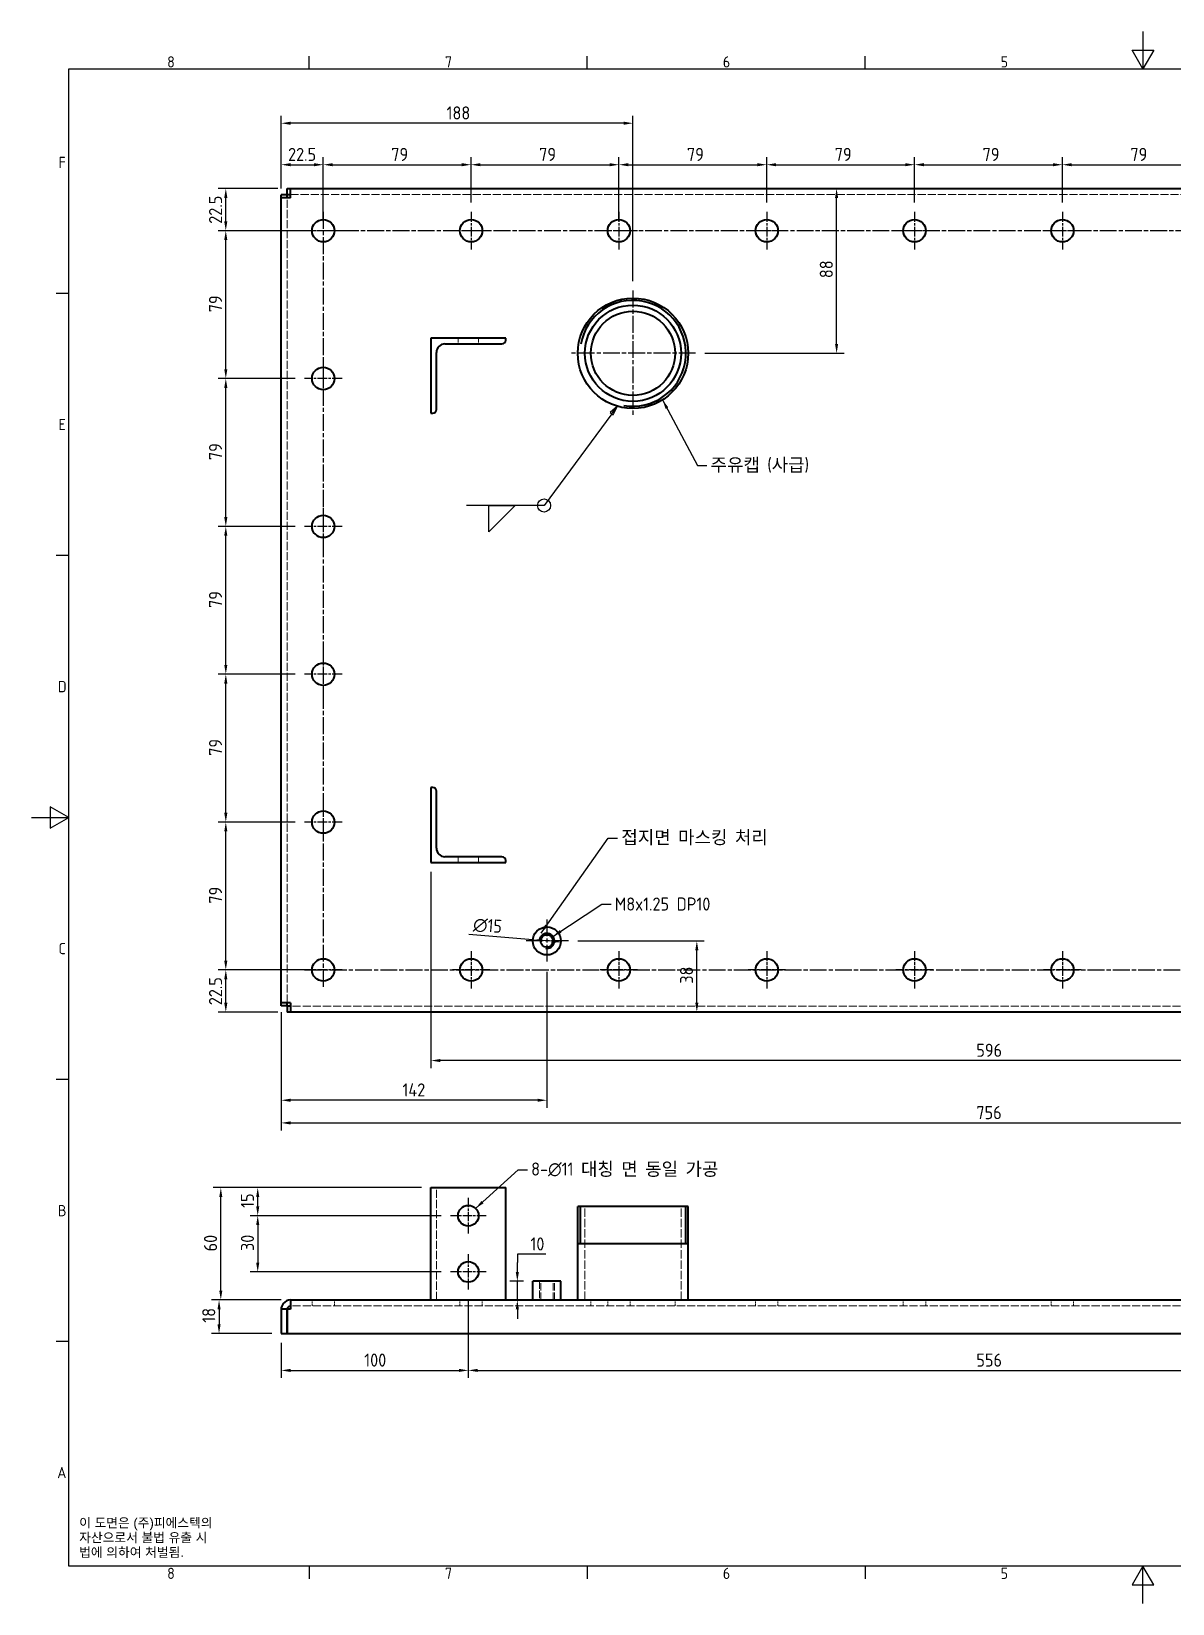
# Model space of a CAD drawing. Header units: millimetres. Extents: x 0 to 1188, y 0 to 840.
# Drawn here: x 0 to 610, y 0 to 840 of the extents above; entities that cross this region are included whole.
import ezdxf

# ---------------------------------------------------------------- set-up
doc = ezdxf.new("R2010")
doc.units = ezdxf.units.MM
doc.header["$LTSCALE"] = 2
doc.linetypes.add('CHAIN', pattern=[0.3543, 0.2362, -0.0295, 0.0591, -0.0295])
doc.linetypes.add('DASHED', pattern=[0.2067, 0.1654, -0.0413])
doc.layers.get('0').update_dxf_attribs({"color": 3, "lineweight": 25})
for name, color, linetype, lineweight in [('가려진 것(ISO)', 2, 'DASHED', 18), ('가시적인 것(ISO)', 3, 'Continuous', 40), ('가시적인 좁은 것(ISO)', 3, 'Continuous', 35), ('경계(ISO)', 7, 'Continuous', 25), ('기호(ISO)', 5, 'Continuous', 25), ('중심 표식(ISO)', 1, 'Continuous', 25), ('중심선(ISO)', 1, 'Continuous', 25), ('치수(ISO)', 2, 'Continuous', 25)]:
    doc.layers.add(name, color=color, linetype=linetype, lineweight=lineweight)
doc.styles.add('문자 텍스트_M2B', font='isocp.shx')
doc.styles.add('문자 텍스트_PSTEK_POSCO', font='isocp.shx')
doc.styles.add('치수 텍스트_PSTEK_POSCO', font='isocp.shx')
doc.dimstyles.new('치수_PSTEK_POSCO', dxfattribs={"dimscale": 2, "dimtxt": 3.5, "dimasz": 2.5, "dimexe": 2, "dimexo": 2.5, "dimgap": 1, "dimtad": 1, "dimrnd": 1e-08, "dimdsep": 46, "dimtxsty": '치수 텍스트_PSTEK_POSCO', "dimcen": 0.09, "dimdle": 10, "dimclrd": 7, "dimclre": 7, "dimclrt": 2, "dimadec": 1, "dimazin": 2, "dimtfac": 1, "dimtmove": 0, "dimatfit": 3, "dimfxl": 0, "dimtolj": 1, "dimlwd": -1, "dimlwe": -1, "dimarcsym": 0})
doc.dimstyles.new('치수_PSTEK_POSCO$7', dxfattribs={"dimscale": 2, "dimtxt": 3.5, "dimasz": 2.5, "dimexe": 2, "dimexo": 2.5, "dimgap": 1, "dimtad": 1, "dimrnd": 1e-08, "dimdsep": 46, "dimtxsty": '치수 텍스트_PSTEK_POSCO', "dimcen": 0.09, "dimdle": 10, "dimclrd": 7, "dimclre": 7, "dimclrt": 2, "dimadec": 1, "dimazin": 2, "dimtfac": 1, "dimtmove": 0, "dimatfit": 3, "dimfxl": 0, "dimtolj": 1, "dimlwd": -1, "dimlwe": -1, "dimarcsym": 0})

# ---------------------------------------------------------------- blocks, each defined once
blk = doc.blocks.new('경계 Default Border')
at = {"layer": '경계(ISO)'}
for p, q in [((74.25, 410), (74.25, 413.4)), ((148.5, 410), (148.5, 413.4)), ((222.75, 410), (222.75, 413.4)), ((10, 350), (6.6, 350)), ((10, 280), (6.6, 280)), ((10, 140), (6.6, 140)), ((10, 70), (6.6, 70)), ((74.25, 10), (74.25, 6.6)), ((148.5, 10), (148.5, 6.6)), ((222.75, 10), (222.75, 6.6))]:
    blk.add_line(p, q, dxfattribs=at)
at = {"layer": '경계(ISO)', "flags": 128}
for points in [[(297, 420), (297, 410), (294.11, 415), (299.89, 415), (297, 410)], [(10, 10), (10, 410), (584, 410), (584, 10), (10, 10)], [(0, 210), (10, 210), (5, 212.89), (5, 207.11), (10, 210)], [(297, 0), (297, 10), (294.11, 5), (299.89, 5), (297, 10)]]:
    blk.add_lwpolyline(points, dxfattribs=at)
at = {"layer": '경계(ISO)', "color": 2, "char_height": 3, "attachment_point": 7, "style": '문자 텍스트_M2B'}
for s, insert in [('8', (36.27, 410.37)), ('7', (110.52, 410.39)), ('6', (184.77, 410.37)), ('5', (259.02, 410.37)), ('F', (7.24, 383.5)), ('E', (7.24, 313.47)), ('D', (7.08, 243.47)), ('C', (7.24, 173.47)), ('B', (7.08, 103.47)), ('A', (6.91, 33.49)), ('8', (36.27, 6.57)), ('7', (110.52, 6.59)), ('6', (184.77, 6.57)), ('5', (259.02, 6.57))]:
    blk.add_mtext(s, dxfattribs=dict(at, insert=insert))
blk = doc.blocks.new('*D23')
at = {"layer": 'Defpoints', "color": 0, "transparency": 16777216}
for p in [(103.88, 338.54), (155.98, 338.54), (136.75, 316.04)]:
    blk.add_point(p, dxfattribs=at)
at = {"layer": '치수(ISO)', "color": 7, "transparency": 16777216}
for p, q in [((150.98, 338.54), (99.88, 338.54)), ((103.88, 321.04), (103.88, 333.54)), ((131.75, 316.04), (99.88, 316.04))]:
    blk.add_line(p, q, dxfattribs=at)
for points in [[(103.04, 333.54), (104.71, 333.54), (103.88, 338.54)], [(103.04, 321.04), (104.71, 321.04), (103.88, 316.04)]]:
    blk.add_solid(points, dxfattribs=at)
at = {"layer": '치수(ISO)', "color": 2, "transparency": 16777216, "insert": (98.38, 319.69), "char_height": 7, "attachment_point": 4, "rotation": 90, "style": '치수 텍스트_PSTEK_POSCO'}
blk.add_mtext('\\A1;22.5', dxfattribs=at)
blk = doc.blocks.new('*D24')
at = {"layer": 'Defpoints', "color": 0, "transparency": 16777216}
for p in [(103.88, 756.04), (136.75, 756.04), (155.98, 733.54)]:
    blk.add_point(p, dxfattribs=at)
at = {"layer": '치수(ISO)', "color": 7, "transparency": 16777216}
for p, q in [((131.75, 756.04), (99.88, 756.04)), ((103.88, 738.54), (103.88, 751.04)), ((150.98, 733.54), (99.88, 733.54))]:
    blk.add_line(p, q, dxfattribs=at)
for points in [[(103.04, 751.04), (104.71, 751.04), (103.88, 756.04)], [(103.04, 738.54), (104.71, 738.54), (103.88, 733.54)]]:
    blk.add_solid(points, dxfattribs=at)
at = {"layer": '치수(ISO)', "color": 2, "transparency": 16777216, "insert": (98.38, 737.23), "char_height": 7, "attachment_point": 4, "rotation": 90, "style": '치수 텍스트_PSTEK_POSCO'}
blk.add_mtext('\\A1;22.5', dxfattribs=at)
blk = doc.blocks.new('*D25')
at = {"layer": 'Defpoints', "color": 0, "transparency": 16777216}
for p in [(103.88, 733.54), (155.98, 733.54), (145.98, 654.54)]:
    blk.add_point(p, dxfattribs=at)
at = {"layer": '치수(ISO)', "color": 7, "transparency": 16777216}
for p, q in [((150.98, 733.54), (99.88, 733.54)), ((103.88, 659.54), (103.88, 728.54)), ((140.98, 654.54), (99.88, 654.54))]:
    blk.add_line(p, q, dxfattribs=at)
for points in [[(103.04, 728.54), (104.71, 728.54), (103.88, 733.54)], [(103.04, 659.54), (104.71, 659.54), (103.88, 654.54)]]:
    blk.add_solid(points, dxfattribs=at)
at = {"layer": '치수(ISO)', "color": 2, "transparency": 16777216, "insert": (98.38, 689.96), "char_height": 7, "attachment_point": 4, "rotation": 90, "style": '치수 텍스트_PSTEK_POSCO'}
blk.add_mtext('\\A1;79', dxfattribs=at)
blk = doc.blocks.new('*D26')
at = {"layer": 'Defpoints', "color": 0, "transparency": 16777216}
for p in [(103.88, 654.54), (145.98, 654.54), (145.98, 575.54)]:
    blk.add_point(p, dxfattribs=at)
at = {"layer": '치수(ISO)', "color": 7, "transparency": 16777216}
for p, q in [((140.98, 654.54), (99.88, 654.54)), ((103.88, 580.54), (103.88, 649.54)), ((140.98, 575.54), (99.88, 575.54))]:
    blk.add_line(p, q, dxfattribs=at)
for points in [[(103.04, 649.54), (104.71, 649.54), (103.88, 654.54)], [(103.04, 580.54), (104.71, 580.54), (103.88, 575.54)]]:
    blk.add_solid(points, dxfattribs=at)
at = {"layer": '치수(ISO)', "color": 2, "transparency": 16777216, "insert": (98.38, 610.96), "char_height": 7, "attachment_point": 4, "rotation": 90, "style": '치수 텍스트_PSTEK_POSCO'}
blk.add_mtext('\\A1;79', dxfattribs=at)
blk = doc.blocks.new('*D27')
at = {"layer": 'Defpoints', "color": 0, "transparency": 16777216}
for p in [(103.88, 575.54), (145.98, 575.54), (145.98, 496.54)]:
    blk.add_point(p, dxfattribs=at)
at = {"layer": '치수(ISO)', "color": 7, "transparency": 16777216}
for p, q in [((140.98, 575.54), (99.88, 575.54)), ((103.88, 501.54), (103.88, 570.54)), ((140.98, 496.54), (99.88, 496.54))]:
    blk.add_line(p, q, dxfattribs=at)
for points in [[(103.04, 570.54), (104.71, 570.54), (103.88, 575.54)], [(103.04, 501.54), (104.71, 501.54), (103.88, 496.54)]]:
    blk.add_solid(points, dxfattribs=at)
at = {"layer": '치수(ISO)', "color": 2, "transparency": 16777216, "insert": (98.38, 531.96), "char_height": 7, "attachment_point": 4, "rotation": 90, "style": '치수 텍스트_PSTEK_POSCO'}
blk.add_mtext('\\A1;79', dxfattribs=at)
blk = doc.blocks.new('*D28')
at = {"layer": 'Defpoints', "color": 0, "transparency": 16777216}
for p in [(103.88, 496.54), (145.98, 496.54), (145.98, 417.54)]:
    blk.add_point(p, dxfattribs=at)
at = {"layer": '치수(ISO)', "color": 7, "transparency": 16777216}
for p, q in [((140.98, 496.54), (99.88, 496.54)), ((103.88, 422.54), (103.88, 491.54)), ((140.98, 417.54), (99.88, 417.54))]:
    blk.add_line(p, q, dxfattribs=at)
for points in [[(103.04, 491.54), (104.71, 491.54), (103.88, 496.54)], [(103.04, 422.54), (104.71, 422.54), (103.88, 417.54)]]:
    blk.add_solid(points, dxfattribs=at)
at = {"layer": '치수(ISO)', "color": 2, "transparency": 16777216, "insert": (98.38, 452.96), "char_height": 7, "attachment_point": 4, "rotation": 90, "style": '치수 텍스트_PSTEK_POSCO'}
blk.add_mtext('\\A1;79', dxfattribs=at)
blk = doc.blocks.new('*D29')
at = {"layer": 'Defpoints', "color": 0, "transparency": 16777216}
for p in [(103.88, 417.54), (145.98, 417.54), (155.98, 338.54)]:
    blk.add_point(p, dxfattribs=at)
at = {"layer": '치수(ISO)', "color": 7, "transparency": 16777216}
for p, q in [((140.98, 417.54), (99.88, 417.54)), ((103.88, 343.54), (103.88, 412.54)), ((150.98, 338.54), (99.88, 338.54))]:
    blk.add_line(p, q, dxfattribs=at)
for points in [[(103.04, 412.54), (104.71, 412.54), (103.88, 417.54)], [(103.04, 343.54), (104.71, 343.54), (103.88, 338.54)]]:
    blk.add_solid(points, dxfattribs=at)
at = {"layer": '치수(ISO)', "color": 2, "transparency": 16777216, "insert": (98.38, 373.96), "char_height": 7, "attachment_point": 4, "rotation": 90, "style": '치수 텍스트_PSTEK_POSCO'}
blk.add_mtext('\\A1;79', dxfattribs=at)
blk = doc.blocks.new('*D30')
at = {"layer": 'Defpoints', "color": 0, "transparency": 16777216}
for p in [(155.98, 768.79), (133.48, 752.77), (155.98, 733.54)]:
    blk.add_point(p, dxfattribs=at)
at = {"layer": '치수(ISO)', "color": 7, "transparency": 16777216}
for p, q in [((133.48, 757.77), (133.48, 772.79)), ((138.48, 768.79), (150.98, 768.79)), ((155.98, 738.54), (155.98, 772.79))]:
    blk.add_line(p, q, dxfattribs=at)
for points in [[(138.48, 769.63), (138.48, 767.96), (133.48, 768.79)], [(150.98, 769.63), (150.98, 767.96), (155.98, 768.79)]]:
    blk.add_solid(points, dxfattribs=at)
at = {"layer": '치수(ISO)', "color": 2, "transparency": 16777216, "insert": (137.15, 774.29), "char_height": 7, "attachment_point": 4, "style": '치수 텍스트_PSTEK_POSCO'}
blk.add_mtext('\\A1;22.5', dxfattribs=at)
blk = doc.blocks.new('*D31')
at = {"layer": 'Defpoints', "color": 0, "transparency": 16777216}
for p in [(234.98, 768.79), (234.98, 743.54), (155.98, 733.54)]:
    blk.add_point(p, dxfattribs=at)
at = {"layer": '치수(ISO)', "color": 7, "transparency": 16777216}
for p, q in [((155.98, 738.54), (155.98, 772.79)), ((160.98, 768.79), (229.98, 768.79)), ((234.98, 748.54), (234.98, 772.79))]:
    blk.add_line(p, q, dxfattribs=at)
for points in [[(160.98, 769.63), (160.98, 767.96), (155.98, 768.79)], [(229.98, 769.63), (229.98, 767.96), (234.98, 768.79)]]:
    blk.add_solid(points, dxfattribs=at)
at = {"layer": '치수(ISO)', "color": 2, "transparency": 16777216, "insert": (192.3, 774.29), "char_height": 7, "attachment_point": 4, "style": '치수 텍스트_PSTEK_POSCO'}
blk.add_mtext('\\A1;79', dxfattribs=at)
blk = doc.blocks.new('*D32')
at = {"layer": 'Defpoints', "color": 0, "transparency": 16777216}
for p in [(313.98, 768.79), (234.98, 743.54), (313.98, 733.54)]:
    blk.add_point(p, dxfattribs=at)
at = {"layer": '치수(ISO)', "color": 7, "transparency": 16777216}
for p, q in [((234.98, 748.54), (234.98, 772.79)), ((239.98, 768.79), (308.98, 768.79)), ((313.98, 738.54), (313.98, 772.79))]:
    blk.add_line(p, q, dxfattribs=at)
for points in [[(239.98, 769.63), (239.98, 767.96), (234.98, 768.79)], [(308.98, 769.63), (308.98, 767.96), (313.98, 768.79)]]:
    blk.add_solid(points, dxfattribs=at)
at = {"layer": '치수(ISO)', "color": 2, "transparency": 16777216, "insert": (271.34, 774.29), "char_height": 7, "attachment_point": 4, "style": '치수 텍스트_PSTEK_POSCO'}
blk.add_mtext('\\A1;79', dxfattribs=at)
blk = doc.blocks.new('*D33')
at = {"layer": 'Defpoints', "color": 0, "transparency": 16777216}
for p in [(392.98, 768.79), (392.98, 743.54), (313.98, 733.54)]:
    blk.add_point(p, dxfattribs=at)
at = {"layer": '치수(ISO)', "color": 7, "transparency": 16777216}
for p, q in [((313.98, 738.54), (313.98, 772.79)), ((318.98, 768.79), (387.98, 768.79)), ((392.98, 748.54), (392.98, 772.79))]:
    blk.add_line(p, q, dxfattribs=at)
for points in [[(318.98, 769.63), (318.98, 767.96), (313.98, 768.79)], [(387.98, 769.63), (387.98, 767.96), (392.98, 768.79)]]:
    blk.add_solid(points, dxfattribs=at)
at = {"layer": '치수(ISO)', "color": 2, "transparency": 16777216, "insert": (350.34, 774.29), "char_height": 7, "attachment_point": 4, "style": '치수 텍스트_PSTEK_POSCO'}
blk.add_mtext('\\A1;79', dxfattribs=at)
blk = doc.blocks.new('*D34')
at = {"layer": 'Defpoints', "color": 0, "transparency": 16777216}
for p in [(471.98, 768.79), (392.98, 743.54), (471.98, 743.54)]:
    blk.add_point(p, dxfattribs=at)
at = {"layer": '치수(ISO)', "color": 7, "transparency": 16777216}
for p, q in [((392.98, 748.54), (392.98, 772.79)), ((397.98, 768.79), (466.98, 768.79)), ((471.98, 748.54), (471.98, 772.79))]:
    blk.add_line(p, q, dxfattribs=at)
for points in [[(397.98, 769.63), (397.98, 767.96), (392.98, 768.79)], [(466.98, 769.63), (466.98, 767.96), (471.98, 768.79)]]:
    blk.add_solid(points, dxfattribs=at)
at = {"layer": '치수(ISO)', "color": 2, "transparency": 16777216, "insert": (429.34, 774.29), "char_height": 7, "attachment_point": 4, "style": '치수 텍스트_PSTEK_POSCO'}
blk.add_mtext('\\A1;79', dxfattribs=at)
blk = doc.blocks.new('*D35')
at = {"layer": 'Defpoints', "color": 0, "transparency": 16777216}
for p in [(550.98, 768.79), (471.98, 743.54), (550.98, 743.54)]:
    blk.add_point(p, dxfattribs=at)
at = {"layer": '치수(ISO)', "color": 7, "transparency": 16777216}
for p, q in [((471.98, 748.54), (471.98, 772.79)), ((476.98, 768.79), (545.98, 768.79)), ((550.98, 748.54), (550.98, 772.79))]:
    blk.add_line(p, q, dxfattribs=at)
for points in [[(476.98, 769.63), (476.98, 767.96), (471.98, 768.79)], [(545.98, 769.63), (545.98, 767.96), (550.98, 768.79)]]:
    blk.add_solid(points, dxfattribs=at)
at = {"layer": '치수(ISO)', "color": 2, "transparency": 16777216, "insert": (508.34, 774.29), "char_height": 7, "attachment_point": 4, "style": '치수 텍스트_PSTEK_POSCO'}
blk.add_mtext('\\A1;79', dxfattribs=at)
blk = doc.blocks.new('*D36')
at = {"layer": 'Defpoints', "color": 0, "transparency": 16777216}
for p in [(629.98, 768.79), (550.98, 743.54), (629.98, 743.54)]:
    blk.add_point(p, dxfattribs=at)
at = {"layer": '치수(ISO)', "color": 7, "transparency": 16777216}
for p, q in [((550.98, 748.54), (550.98, 772.79)), ((555.98, 768.79), (624.98, 768.79)), ((629.98, 748.54), (629.98, 772.79))]:
    blk.add_line(p, q, dxfattribs=at)
for points in [[(555.98, 769.63), (555.98, 767.96), (550.98, 768.79)], [(624.98, 769.63), (624.98, 767.96), (629.98, 768.79)]]:
    blk.add_solid(points, dxfattribs=at)
at = {"layer": '치수(ISO)', "color": 2, "transparency": 16777216, "insert": (587.34, 774.29), "char_height": 7, "attachment_point": 4, "style": '치수 텍스트_PSTEK_POSCO'}
blk.add_mtext('\\A1;79', dxfattribs=at)
blk = doc.blocks.new('*D42')
at = {"layer": 'Defpoints', "color": 0, "transparency": 16777216}
for p in [(213.48, 396.04), (809.48, 396.04), (213.48, 290.13)]:
    blk.add_point(p, dxfattribs=at)
at = {"layer": '치수(ISO)', "color": 7, "transparency": 16777216}
for p, q in [((213.48, 391.04), (213.48, 286.13)), ((809.48, 391.04), (809.48, 286.13)), ((804.48, 290.13), (218.48, 290.13))]:
    blk.add_line(p, q, dxfattribs=at)
for points in [[(218.48, 290.96), (218.48, 289.3), (213.48, 290.13)], [(804.48, 290.96), (804.48, 289.3), (809.48, 290.13)]]:
    blk.add_solid(points, dxfattribs=at)
at = {"layer": '치수(ISO)', "color": 2, "transparency": 16777216, "insert": (505, 295.63), "char_height": 7, "attachment_point": 4, "style": '치수 텍스트_PSTEK_POSCO'}
blk.add_mtext('\\A1;596', dxfattribs=at)
blk = doc.blocks.new('*D43')
at = {"layer": 'Defpoints', "color": 0, "transparency": 16777216}
for p in [(430.32, 756.04), (430.32, 756.04), (354.98, 668.04)]:
    blk.add_point(p, dxfattribs=at)
at = {"layer": '치수(ISO)', "color": 7, "transparency": 16777216}
for p, q in [((430.32, 673.04), (430.32, 751.04)), ((359.98, 668.04), (434.32, 668.04))]:
    blk.add_line(p, q, dxfattribs=at)
for points in [[(429.48, 751.04), (431.15, 751.04), (430.32, 756.04)], [(429.48, 673.04), (431.15, 673.04), (430.32, 668.04)]]:
    blk.add_solid(points, dxfattribs=at)
at = {"layer": '치수(ISO)', "color": 2, "transparency": 16777216, "insert": (424.82, 708.19), "char_height": 7, "attachment_point": 4, "rotation": 90, "style": '치수 텍스트_PSTEK_POSCO'}
blk.add_mtext('\\A1;88', dxfattribs=at)
blk = doc.blocks.new('*D44')
at = {"layer": 'Defpoints', "color": 0, "transparency": 16777216}
for p in [(133.48, 790.95), (133.48, 751.04), (321.48, 701.54)]:
    blk.add_point(p, dxfattribs=at)
at = {"layer": '치수(ISO)', "color": 7, "transparency": 16777216}
for p, q in [((133.48, 756.04), (133.48, 794.95)), ((316.48, 790.95), (138.48, 790.95)), ((321.48, 706.54), (321.48, 794.95))]:
    blk.add_line(p, q, dxfattribs=at)
for points in [[(138.48, 791.79), (138.48, 790.12), (133.48, 790.95)], [(316.48, 791.79), (316.48, 790.12), (321.48, 790.95)]]:
    blk.add_solid(points, dxfattribs=at)
at = {"layer": '치수(ISO)', "color": 2, "transparency": 16777216, "insert": (221.88, 796.45), "char_height": 7, "attachment_point": 4, "style": '치수 텍스트_PSTEK_POSCO'}
blk.add_mtext('\\A1;188', dxfattribs=at)
blk = doc.blocks.new('*D51')
at = {"layer": 'Defpoints', "color": 0, "transparency": 16777216}
for p in [(275.48, 342.54), (133.48, 321.04), (133.48, 268.93)]:
    blk.add_point(p, dxfattribs=at)
at = {"layer": '치수(ISO)', "color": 7, "transparency": 16777216}
for p, q in [((275.48, 337.54), (275.48, 264.93)), ((133.48, 316.04), (133.48, 264.93)), ((270.48, 268.93), (138.48, 268.93))]:
    blk.add_line(p, q, dxfattribs=at)
for points in [[(138.48, 269.76), (138.48, 268.1), (133.48, 268.93)], [(270.48, 269.76), (270.48, 268.1), (275.48, 268.93)]]:
    blk.add_solid(points, dxfattribs=at)
at = {"layer": '치수(ISO)', "color": 2, "transparency": 16777216, "insert": (198.32, 274.43), "char_height": 7, "attachment_point": 4, "style": '치수 텍스트_PSTEK_POSCO'}
blk.add_mtext('\\A1;142', dxfattribs=at)
blk = doc.blocks.new('*D52')
at = {"layer": 'Defpoints', "color": 0, "transparency": 16777216}
for p in [(286.98, 354.04), (355.62, 354.04), (355.62, 316.04)]:
    blk.add_point(p, dxfattribs=at)
at = {"layer": '치수(ISO)', "color": 7, "transparency": 16777216}
for p, q in [((291.98, 354.04), (359.62, 354.04)), ((355.62, 321.04), (355.62, 349.04))]:
    blk.add_line(p, q, dxfattribs=at)
for points in [[(354.79, 349.04), (356.46, 349.04), (355.62, 354.04)], [(354.79, 321.04), (356.46, 321.04), (355.62, 316.04)]]:
    blk.add_solid(points, dxfattribs=at)
at = {"layer": '치수(ISO)', "color": 2, "transparency": 16777216, "insert": (350.12, 331.19), "char_height": 7, "attachment_point": 4, "rotation": 90, "style": '치수 텍스트_PSTEK_POSCO'}
blk.add_mtext('\\A1;38', dxfattribs=at)
blk = doc.blocks.new('*D58')
at = {"layer": 'Defpoints', "color": 0, "transparency": 16777216}
for p in [(133.48, 319.31), (889.48, 319.31), (889.48, 256.81)]:
    blk.add_point(p, dxfattribs=at)
at = {"layer": '치수(ISO)', "color": 7, "transparency": 16777216}
for p, q in [((133.48, 314.31), (133.48, 252.81)), ((889.48, 314.31), (889.48, 252.81)), ((138.48, 256.81), (884.48, 256.81))]:
    blk.add_line(p, q, dxfattribs=at)
for points in [[(138.48, 257.64), (138.48, 255.98), (133.48, 256.81)], [(884.48, 257.64), (884.48, 255.98), (889.48, 256.81)]]:
    blk.add_solid(points, dxfattribs=at)
at = {"layer": '치수(ISO)', "color": 2, "transparency": 16777216, "insert": (505.01, 262.31), "char_height": 7, "attachment_point": 4, "style": '치수 텍스트_PSTEK_POSCO'}
blk.add_mtext('\\A1;756', dxfattribs=at)
blk = doc.blocks.new('*D60')
at = {"layer": 'Defpoints', "color": 0, "transparency": 16777216}
for p in [(268.01, 354.65), (282.96, 353.44)]:
    blk.add_point(p, dxfattribs=at)
at = {"layer": '치수(ISO)', "color": 7, "transparency": 16777216}
for p, q in [((268.01, 354.65), (233.68, 357.43)), ((277.97, 353.84), (272.99, 354.25))]:
    blk.add_line(p, q, dxfattribs=at)
for points in [[(273.06, 355.08), (272.92, 353.42), (268.01, 354.65)], [(278.04, 354.67), (277.91, 353.01), (282.96, 353.44)]]:
    blk.add_solid(points, dxfattribs=at)
at = {"layer": '치수(ISO)', "color": 2, "transparency": 16777216, "insert": (236.12, 362.75), "char_height": 7, "attachment_point": 4, "rotation": 355.37027, "style": '치수 텍스트_PSTEK_POSCO'}
blk.add_mtext('\\A1;∅15', dxfattribs=at)
blk = doc.blocks.new('*D61')
at = {"layer": 'Defpoints', "color": 0, "transparency": 16777216}
for p in [(138.48, 162.22), (100.27, 144.22), (133.48, 144.22)]:
    blk.add_point(p, dxfattribs=at)
at = {"layer": '치수(ISO)', "color": 7, "transparency": 16777216}
for p, q in [((133.48, 162.22), (96.27, 162.22)), ((100.27, 157.22), (100.27, 149.22)), ((128.48, 144.22), (96.27, 144.22))]:
    blk.add_line(p, q, dxfattribs=at)
for points in [[(99.44, 157.22), (101.1, 157.22), (100.27, 162.22)], [(99.44, 149.22), (101.1, 149.22), (100.27, 144.22)]]:
    blk.add_solid(points, dxfattribs=at)
at = {"layer": '치수(ISO)', "color": 2, "transparency": 16777216, "insert": (94.77, 150.07), "char_height": 7, "attachment_point": 4, "rotation": 90, "style": '치수 텍스트_PSTEK_POSCO'}
blk.add_mtext('\\A1;18', dxfattribs=at)
blk = doc.blocks.new('*D62')
at = {"layer": 'Defpoints', "color": 0, "transparency": 16777216}
for p in [(101.21, 222.22), (213.48, 222.22), (138.48, 162.22)]:
    blk.add_point(p, dxfattribs=at)
at = {"layer": '치수(ISO)', "color": 7, "transparency": 16777216}
for p, q in [((208.48, 222.22), (97.21, 222.22)), ((101.21, 167.22), (101.21, 217.22)), ((133.48, 162.22), (97.21, 162.22))]:
    blk.add_line(p, q, dxfattribs=at)
for points in [[(100.38, 217.22), (102.04, 217.22), (101.21, 222.22)], [(100.38, 167.22), (102.04, 167.22), (101.21, 162.22)]]:
    blk.add_solid(points, dxfattribs=at)
at = {"layer": '치수(ISO)', "color": 2, "transparency": 16777216, "insert": (95.71, 188.16), "char_height": 7, "attachment_point": 4, "rotation": 90, "style": '치수 텍스트_PSTEK_POSCO'}
blk.add_mtext('\\A1;60', dxfattribs=at)
blk = doc.blocks.new('*D63')
at = {"layer": 'Defpoints', "color": 0, "transparency": 16777216}
for p in [(120.94, 222.22), (213.48, 222.22), (223.98, 207.22)]:
    blk.add_point(p, dxfattribs=at)
at = {"layer": '치수(ISO)', "color": 7, "transparency": 16777216}
for p, q in [((208.48, 222.22), (116.94, 222.22)), ((120.94, 212.22), (120.94, 217.22)), ((218.98, 207.22), (116.94, 207.22))]:
    blk.add_line(p, q, dxfattribs=at)
for points in [[(120.1, 217.22), (121.77, 217.22), (120.94, 222.22)], [(120.1, 212.22), (121.77, 212.22), (120.94, 207.22)]]:
    blk.add_solid(points, dxfattribs=at)
at = {"layer": '치수(ISO)', "color": 2, "transparency": 16777216, "insert": (115.44, 211.43), "char_height": 7, "attachment_point": 4, "rotation": 90, "style": '치수 텍스트_PSTEK_POSCO'}
blk.add_mtext('\\A1;15', dxfattribs=at)
blk = doc.blocks.new('*D64')
at = {"layer": 'Defpoints', "color": 0, "transparency": 16777216}
for p in [(223.98, 207.22), (120.94, 177.22), (223.98, 177.22)]:
    blk.add_point(p, dxfattribs=at)
at = {"layer": '치수(ISO)', "color": 7, "transparency": 16777216}
for p, q in [((218.98, 207.22), (116.94, 207.22)), ((120.94, 202.22), (120.94, 182.22)), ((218.98, 177.22), (116.94, 177.22))]:
    blk.add_line(p, q, dxfattribs=at)
for points in [[(120.1, 202.22), (121.77, 202.22), (120.94, 207.22)], [(120.1, 182.22), (121.77, 182.22), (120.94, 177.22)]]:
    blk.add_solid(points, dxfattribs=at)
at = {"layer": '치수(ISO)', "color": 2, "transparency": 16777216, "insert": (115.44, 188.37), "char_height": 7, "attachment_point": 4, "rotation": 90, "style": '치수 텍스트_PSTEK_POSCO'}
blk.add_mtext('\\A1;30', dxfattribs=at)
blk = doc.blocks.new('*D65')
at = {"layer": 'Defpoints', "color": 0, "transparency": 16777216}
for p in [(233.48, 167.72), (133.48, 144.22), (233.48, 124.58)]:
    blk.add_point(p, dxfattribs=at)
at = {"layer": '치수(ISO)', "color": 7, "transparency": 16777216}
for p, q in [((233.48, 162.72), (233.48, 120.58)), ((133.48, 139.22), (133.48, 120.58)), ((138.48, 124.58), (228.48, 124.58))]:
    blk.add_line(p, q, dxfattribs=at)
for points in [[(138.48, 125.41), (138.48, 123.75), (133.48, 124.58)], [(228.48, 125.41), (228.48, 123.75), (233.48, 124.58)]]:
    blk.add_solid(points, dxfattribs=at)
at = {"layer": '치수(ISO)', "color": 2, "transparency": 16777216, "insert": (177.88, 130.08), "char_height": 7, "attachment_point": 4, "style": '치수 텍스트_PSTEK_POSCO'}
blk.add_mtext('\\A1;100', dxfattribs=at)
blk = doc.blocks.new('*D66')
at = {"layer": 'Defpoints', "color": 0, "transparency": 16777216}
for p in [(233.48, 167.72), (789.48, 167.72), (789.48, 124.58)]:
    blk.add_point(p, dxfattribs=at)
at = {"layer": '치수(ISO)', "color": 7, "transparency": 16777216}
for p, q in [((233.48, 162.72), (233.48, 120.58)), ((789.48, 162.72), (789.48, 120.58)), ((238.48, 124.58), (784.48, 124.58))]:
    blk.add_line(p, q, dxfattribs=at)
for points in [[(238.48, 125.41), (238.48, 123.75), (233.48, 124.58)], [(784.48, 125.41), (784.48, 123.75), (789.48, 124.58)]]:
    blk.add_solid(points, dxfattribs=at)
at = {"layer": '치수(ISO)', "color": 2, "transparency": 16777216, "insert": (505.01, 130.08), "char_height": 7, "attachment_point": 4, "style": '치수 텍스트_PSTEK_POSCO'}
blk.add_mtext('\\A1;556', dxfattribs=at)
blk = doc.blocks.new('*D68')
at = {"layer": 'Defpoints', "color": 0, "transparency": 16777216}
for p in [(259.69, 172.22), (267.98, 172.22), (267.98, 162.22)]:
    blk.add_point(p, dxfattribs=at)
at = {"layer": '치수(ISO)', "color": 7, "transparency": 16777216}
for p, q in [((275, 186.63), (259.69, 186.63)), ((259.69, 186.63), (259.69, 182.22)), ((259.69, 177.22), (259.69, 182.22)), ((262.98, 172.22), (255.69, 172.22)), ((259.69, 162.22), (259.69, 172.22)), ((262.98, 162.22), (255.69, 162.22)), ((259.69, 157.22), (259.69, 152.22))]:
    blk.add_line(p, q, dxfattribs=at)
for points in [[(258.86, 177.22), (260.53, 177.22), (259.69, 172.22)], [(258.86, 157.22), (260.53, 157.22), (259.69, 162.22)]]:
    blk.add_solid(points, dxfattribs=at)
at = {"layer": '치수(ISO)', "color": 2, "transparency": 16777216, "insert": (266.69, 192.13), "char_height": 7, "attachment_point": 4, "style": '치수 텍스트_PSTEK_POSCO'}
blk.add_mtext('\\A1;10', dxfattribs=at)
blk = doc.blocks.new('용접 기호 식별자2')
at = {"layer": '기호(ISO)', "color": 7}
for p, q in [((156.57, 319.88), (154.68, 318.16)), ((155.08, 317.86), (156.57, 319.88)), ((155.48, 317.57), (156.57, 319.88)), ((155.08, 317.86), (136.98, 293.36)), ((154.68, 318.16), (155.48, 317.57)), ((136.98, 293.36), (116.23, 293.36))]:
    blk.add_line(p, q, dxfattribs=at)
at = {"layer": '기호(ISO)'}
for p, q in [((122.23, 293.36), (129.23, 293.36)), ((129.23, 293.36), (122.23, 286.36)), ((122.23, 286.36), (122.23, 293.36))]:
    blk.add_line(p, q, dxfattribs=at)
at = {"layer": '기호(ISO)', "color": 7, "flags": 128}
blk.add_lwpolyline([(155.48, 317.57), (156.57, 319.88), (154.68, 318.16), (155.48, 317.57)], dxfattribs=at)
at = {"layer": '기호(ISO)'}
blk.add_circle((136.98, 293.36), 1.75, dxfattribs=at)
at = {"layer": '기호(ISO)', "color": 7}
blk.add_solid([(155.48, 317.57), (156.57, 319.88), (154.68, 318.16), (155.48, 317.57)], dxfattribs=at)

msp = doc.modelspace()

# ---------------------------------------------------------------- linework, layer by layer
at = {"layer": '가려진 것(ISO)', "ltscale": 13.001935}
msp.add_line((136.683, 321.044), (136.683, 751.044), dxfattribs=at)
at = {"layer": '가려진 것(ISO)', "ltscale": 13.076432}
for p, q in [((138.483, 752.844), (884.483, 752.844)), ((884.483, 319.244), (138.483, 319.244)), ((884.483, 159.023), (138.483, 159.023))]:
    msp.add_line(p, q, dxfattribs=at)
at = {"layer": '가려진 것(ISO)', "ltscale": 2.856945}
for p, q in [((227.983, 676.044), (227.983, 673.044)), ((238.983, 676.044), (238.983, 673.044)), ((227.983, 399.044), (227.983, 396.044)), ((238.983, 399.044), (238.983, 396.044))]:
    msp.add_line(p, q, dxfattribs=at)
at = {"layer": '가려진 것(ISO)', "ltscale": 13.194353}
msp.add_line((216.483, 162.223), (216.483, 222.223), dxfattribs=at)
at = {"layer": '가려진 것(ISO)', "ltscale": 13.438693}
for p, q in [((295.783, 162.223), (295.783, 212.223)), ((347.183, 162.223), (347.183, 212.223))]:
    msp.add_line(p, q, dxfattribs=at)
at = {"layer": '가려진 것(ISO)', "ltscale": 12.094824}
for p, q in [((271.483, 172.223), (271.483, 162.223)), ((272.16, 162.223), (272.16, 172.223)), ((278.807, 162.223), (278.807, 172.223)), ((279.483, 162.223), (279.483, 172.223))]:
    msp.add_line(p, q, dxfattribs=at)
at = {"layer": '가려진 것(ISO)', "ltscale": 3.047415}
for p, q in [((149.983, 159.023), (149.983, 162.223)), ((161.983, 159.023), (161.983, 162.223)), ((228.983, 159.023), (228.983, 162.223)), ((240.983, 159.023), (240.983, 162.223)), ((298.983, 159.023), (298.983, 162.223)), ((307.983, 159.023), (307.983, 162.223)), ((319.983, 159.023), (319.983, 162.223)), ((343.983, 159.023), (343.983, 162.223)), ((386.983, 159.023), (386.983, 162.223)), ((398.983, 159.023), (398.983, 162.223)), ((465.983, 159.023), (465.983, 162.223)), ((477.983, 159.023), (477.983, 162.223)), ((544.983, 159.023), (544.983, 162.223)), ((556.983, 159.023), (556.983, 162.223))]:
    msp.add_line(p, q, dxfattribs=at)
at = {"layer": '가시적인 것(ISO)'}
for p, q in [((136.754, 756.044), (138.483, 756.044)), ((136.754, 752.844), (136.754, 756.044)), ((138.483, 756.044), (884.483, 756.044)), ((136.683, 752.774), (133.483, 752.774)), ((133.483, 751.044), (133.483, 752.774)), ((133.483, 321.044), (133.483, 751.044)), ((136.683, 751.044), (136.683, 752.774)), ((136.754, 752.844), (138.483, 752.844)), ((213.483, 676.044), (213.483, 636.044)), ((253.483, 676.044), (213.483, 676.044)), ((220.983, 673.044), (251.483, 673.044)), ((253.483, 675.044), (253.483, 676.044)), ((216.483, 638.044), (216.483, 668.544)), ((213.483, 636.044), (214.483, 636.044)), ((214.483, 436.044), (213.483, 436.044)), ((213.483, 436.044), (213.483, 396.044)), ((216.483, 403.544), (216.483, 434.044)), ((213.483, 396.044), (253.483, 396.044)), ((251.483, 399.044), (220.983, 399.044)), ((253.483, 396.044), (253.483, 397.044)), ((133.483, 319.315), (133.483, 321.044)), ((136.683, 319.315), (133.483, 319.315)), ((136.683, 319.315), (136.683, 321.044)), ((138.483, 319.244), (136.754, 319.244)), ((136.754, 319.244), (136.754, 316.044)), ((138.483, 316.044), (136.754, 316.044)), ((884.483, 316.044), (138.483, 316.044)), ((213.483, 222.223), (253.483, 222.223)), ((213.483, 162.223), (213.483, 222.223)), ((253.483, 162.223), (253.483, 222.223)), ((350.983, 212.223), (291.983, 212.223)), ((291.983, 162.223), (291.983, 212.223)), ((350.983, 162.223), (350.983, 212.223)), ((350.983, 192.223), (291.983, 192.223)), ((282.983, 172.223), (267.983, 172.223)), ((267.983, 162.223), (267.983, 172.223)), ((282.983, 162.223), (282.983, 172.223)), ((138.483, 162.223), (884.483, 162.223)), ((136.683, 157.223), (133.483, 157.223)), ((133.483, 157.223), (133.483, 144.223)), ((136.683, 144.223), (136.683, 157.223)), ((138.483, 157.223), (136.754, 157.223)), ((136.754, 157.223), (136.754, 144.223)), ((133.483, 144.223), (136.683, 144.223)), ((136.754, 144.223), (886.212, 144.223))]:
    msp.add_line(p, q, dxfattribs=at)
for centre, radius in [((155.983, 733.544), 6), ((234.983, 733.544), 6), ((313.983, 733.544), 6), ((392.983, 733.544), 6), ((471.983, 733.544), 6), ((550.983, 733.544), 6), ((321.483, 668.044), 29.5), ((321.483, 668.044), 25.7), ((321.483, 668.044), 22.5), ((155.983, 654.544), 6), ((155.983, 575.544), 6), ((155.983, 496.544), 6), ((155.983, 417.544), 6), ((275.483, 354.044), 7.5), ((275.483, 354.044), 3.324), ((155.983, 338.544), 6), ((234.983, 338.544), 6), ((313.983, 338.544), 6), ((392.983, 338.544), 6), ((471.983, 338.544), 6), ((550.983, 338.544), 6), ((233.483, 207.223), 5.5), ((233.483, 177.223), 5.5)]:
    msp.add_circle(centre, radius, dxfattribs=at)
for centre, radius, start, end in [((220.983, 668.544), 4.5, 90, 180), ((251.483, 675.044), 2, 270, 0), ((214.483, 638.044), 2, 270, 0), ((214.483, 434.044), 2, 0, 90), ((220.983, 403.544), 4.5, 180, 270), ((251.483, 397.044), 2, 0, 90)]:
    msp.add_arc(centre, radius, start, end, dxfattribs=at)
for points in [[(138.483, 755.709), (138.483, 755.93), (138.483, 755.999), (138.483, 756.044)], [(138.483, 316.38), (138.483, 316.159), (138.483, 316.09), (138.483, 316.044)], [(138.483, 159.023), (138.483, 158.45), (138.483, 157.837), (138.483, 157.223)]]:
    msp.add_open_spline(points, degree=3, dxfattribs=at)
for points, knots in [([(138.483, 751.044), (136.978, 751.044), (135.488, 751.044), (134.556, 751.044), (133.868, 751.044), (133.637, 751.044), (133.483, 751.044)], [0, 0, 0, 0, 0.5750446, 0.5750446, 0.5750446, 1, 1, 1, 1]), ([(138.483, 751.044), (138.483, 752.55), (138.483, 754.039), (138.483, 754.971), (138.483, 755.28), (138.483, 755.529), (138.483, 755.709)], [0, 0, 0, 0, 0.57504459, 0.57504459, 0.57504459, 0.76555338, 0.76555338, 0.76555338, 0.76555338]), ([(138.483, 321.044), (136.978, 321.044), (135.488, 321.044), (134.556, 321.044), (133.868, 321.044), (133.637, 321.044), (133.483, 321.044)], [0, 0, 0, 0, 0.5750446, 0.5750446, 0.5750446, 1, 1, 1, 1]), ([(138.483, 321.044), (138.483, 319.539), (138.483, 318.049), (138.483, 317.117), (138.483, 316.809), (138.483, 316.559), (138.483, 316.38)], [0, 0, 0, 0, 0.57504459, 0.57504459, 0.57504459, 0.76555338, 0.76555338, 0.76555338, 0.76555338]), ([(138.483, 162.223), (136.978, 162.223), (135.488, 161.501), (134.556, 160.318), (133.868, 159.444), (133.483, 158.336), (133.483, 157.223)], [0, 0, 0, 0, 0.5750446, 0.5750446, 0.5750446, 1, 1, 1, 1]), ([(138.483, 162.223), (138.483, 161.934), (138.483, 161.501), (138.483, 160.318), (138.483, 159.926), (138.483, 159.488), (138.483, 159.023)], [0, 0, 0, 0, 0.57504459, 0.57504459, 0.57504459, 0.76555338, 0.76555338, 0.76555338, 0.76555338]), ([(136.683, 157.223), (136.683, 157.923), (137.131, 158.602), (137.774, 158.878), (137.998, 158.973), (138.24, 159.023), (138.483, 159.023)], [-1, -1, -1, -1, -0.2576206, -0.2576206, -0.2576206, 0, 0, 0, 0])]:
    msp.add_open_spline(points, degree=3, knots=knots, dxfattribs=at)
at = {"layer": '가시적인 좁은 것(ISO)'}
for p, q in [((293.199, 212.223), (293.199, 192.223)), ((349.768, 192.223), (349.768, 212.223))]:
    msp.add_line(p, q, dxfattribs=at)
for centre, radius in [((321.483, 668.044), 28.284), ((275.483, 354.044), 4)]:
    msp.add_arc(centre, radius, 260, 170, dxfattribs=at)
at = {"layer": '중심 표식(ISO)', "linetype": 'CHAIN', "ltscale": 11.111974}
for p, q in [((234.983, 743.544), (234.983, 723.544)), ((313.983, 743.544), (313.983, 723.544)), ((392.983, 743.544), (392.983, 723.544)), ((471.983, 743.544), (471.983, 723.544)), ((550.983, 743.544), (550.983, 723.544)), ((165.983, 733.544), (145.983, 733.544)), ((244.983, 733.544), (224.983, 733.544)), ((323.983, 733.544), (303.983, 733.544)), ((402.983, 733.544), (382.983, 733.544)), ((481.983, 733.544), (461.983, 733.544)), ((560.983, 733.544), (540.983, 733.544)), ((155.983, 664.544), (155.983, 644.544)), ((165.983, 654.544), (145.983, 654.544)), ((155.983, 585.544), (155.983, 565.544)), ((165.983, 575.544), (145.983, 575.544)), ((155.983, 506.544), (155.983, 486.544)), ((165.983, 496.544), (145.983, 496.544)), ((155.983, 427.544), (155.983, 407.544)), ((165.983, 417.544), (145.983, 417.544)), ((234.983, 348.544), (234.983, 328.544)), ((313.983, 348.544), (313.983, 328.544)), ((392.983, 348.544), (392.983, 328.544)), ((471.983, 348.544), (471.983, 328.544)), ((550.983, 348.544), (550.983, 328.544)), ((165.983, 338.544), (145.983, 338.544)), ((244.983, 338.544), (224.983, 338.544)), ((323.983, 338.544), (303.983, 338.544)), ((402.983, 338.544), (382.983, 338.544)), ((481.983, 338.544), (461.983, 338.544)), ((560.983, 338.544), (540.983, 338.544))]:
    msp.add_line(p, q, dxfattribs=at)
at = {"layer": '중심 표식(ISO)', "linetype": 'CHAIN', "ltscale": 19.051651}
for p, q in [((321.483, 701.544), (321.483, 634.544)), ((354.983, 668.044), (287.983, 668.044)), ((275.483, 365.544), (275.483, 342.544)), ((286.983, 354.044), (263.983, 354.044))]:
    msp.add_line(p, q, dxfattribs=at)
at = {"layer": '중심 표식(ISO)', "linetype": 'CHAIN', "ltscale": 10.556371}
for p, q in [((233.483, 216.723), (233.483, 197.723)), ((242.983, 207.223), (223.983, 207.223)), ((233.483, 186.723), (233.483, 167.723)), ((242.983, 177.223), (223.983, 177.223))]:
    msp.add_line(p, q, dxfattribs=at)
at = {"layer": '중심선(ISO)', "linetype": 'CHAIN', "ltscale": 19.051651}
for p, q in [((155.983, 743.544), (155.983, 328.544)), ((876.983, 733.544), (145.983, 733.544)), ((145.983, 338.544), (876.983, 338.544))]:
    msp.add_line(p, q, dxfattribs=at)

# ---------------------------------------------------------------- block references
at = {"xscale": 2, "yscale": 2, "zscale": 2}
msp.add_blockref('경계 Default Border', (0, 0), dxfattribs=at)
at = {"layer": '기호(ISO)', "xscale": 2, "yscale": 2, "zscale": 2}
msp.add_blockref('용접 기호 식별자2', (0, 0), dxfattribs=at)

# ---------------------------------------------------------------- texts
at = {"layer": '기호(ISO)', "color": 2, "char_height": 7, "attachment_point": 4, "style": '치수 텍스트_PSTEK_POSCO'}
for s, insert, width in [('{\\fISOCP|b0|i0;\\H7.0000;주유캡 (사급)}', (362.952, 608.071), 63.35876), ('{\\fISOCP|b0|i0;\\H7.0000;접지면 마스킹 처리}', (315.276, 409.014), 92.6603)]:
    msp.add_mtext(s, dxfattribs=dict(at, insert=insert, width=width))
at = {"layer": '기호(ISO)', "color": 2, "attachment_point": 4}
for s, insert, char_height, width, line_spacing_factor, style in [('{M8x1.25 DP10}', (311.771, 373.756), 7, 60.50369, 0.6125, '치수 텍스트_PSTEK_POSCO'), ('{8-\\fAIGDT|b0|i0;\\H7.0000;n\\fisocp|b0|i0;\\H7.0000;11 대칭 면 동일 가공}', (267.09, 231.795), 7, 115.74265, 0.6125, '치수 텍스트_PSTEK_POSCO'), ('{\\fArial|b0|i0;\\H5.0000;이 도면은 (주)피에스텍의\\P자산으로서 불법 유출 시 \\P법에 의하여 처벌됨.}', (25.51, 35.029), 5, 78.61221, 0.944221, '문자 텍스트_PSTEK_POSCO')]:
    msp.add_mtext(s, dxfattribs=dict(at, insert=insert, char_height=char_height, width=width, line_spacing_factor=line_spacing_factor, style=style))

# ---------------------------------------------------------------- dimensions: what is measured, and where the dimension line sits
at = {"layer": '치수(ISO)', "color": 7}
for base, p1, p2, angle, override, picture, middle in [((133.483, 790.953), (321.483, 701.544), (133.483, 751.044), 180, {"dimdec": 2, "dimtp": 0, "dimtm": 0, "dimtdec": 2, "dimtofl": 0, "dimatfit": 1}, '*D44', (227.483, 790.953)), ((155.983, 768.794), (133.483, 752.774), (155.983, 733.544), 180, {"dimdec": 2, "dimtp": 0, "dimtm": 0, "dimtdec": 2, "dimtofl": 0, "dimatfit": 1}, '*D30', (144.733, 768.794)), ((234.983, 768.794), (155.983, 733.544), (234.983, 743.544), 180, {"dimdec": 2, "dimtp": 0, "dimtm": 0, "dimtdec": 2, "dimtofl": 0, "dimatfit": 1}, '*D31', (196.401, 768.794)), ((313.983, 768.794), (234.983, 743.544), (313.983, 733.544), 180, {"dimdec": 2, "dimtp": 0, "dimtm": 0, "dimtdec": 2, "dimtofl": 0, "dimatfit": 1}, '*D32', (275.441, 768.794)), ((392.983, 768.794), (313.983, 733.544), (392.983, 743.544), 180, {"dimdec": 2, "dimtp": 0, "dimtm": 0, "dimtdec": 2, "dimtofl": 0, "dimatfit": 1}, '*D33', (354.441, 768.794)), ((471.983, 768.794), (392.983, 743.544), (471.983, 743.544), 180, {"dimdec": 2, "dimtp": 0, "dimtm": 0, "dimtdec": 2, "dimtofl": 0, "dimatfit": 1}, '*D34', (433.441, 768.794)), ((550.983, 768.794), (471.983, 743.544), (550.983, 743.544), 180, {"dimdec": 2, "dimtp": 0, "dimtm": 0, "dimtdec": 2, "dimtofl": 0, "dimatfit": 1}, '*D35', (512.441, 768.794)), ((629.983, 768.794), (550.983, 743.544), (629.983, 743.544), 180, {"dimdec": 2, "dimtp": 0, "dimtm": 0, "dimtdec": 2, "dimtofl": 0, "dimatfit": 1}, '*D36', (591.441, 768.794)), ((103.878, 756.044), (155.983, 733.544), (136.754, 756.044), 90, {"dimdec": 2, "dimtp": 0, "dimtm": 0, "dimtdec": 2, "dimtofl": 0, "dimatfit": 1}, '*D24', (103.878, 744.814)), ((430.315, 756.044), (354.983, 668.044), (430.315, 756.044), 90, {"dimdec": 2, "dimse2": 1, "dimtp": 0, "dimtm": 0, "dimtdec": 2, "dimtofl": 0, "dimatfit": 1}, '*D43', (430.315, 712.044)), ((103.878, 733.544), (145.983, 654.544), (155.983, 733.544), 90, {"dimdec": 2, "dimtp": 0, "dimtm": 0, "dimtdec": 2, "dimtofl": 0, "dimatfit": 1}, '*D25', (103.878, 694.064)), ((103.878, 654.544), (145.983, 575.544), (145.983, 654.544), 90, {"dimdec": 2, "dimtp": 0, "dimtm": 0, "dimtdec": 2, "dimtofl": 0, "dimatfit": 1}, '*D26', (103.878, 615.064)), ((103.878, 575.544), (145.983, 496.544), (145.983, 575.544), 90, {"dimdec": 2, "dimtp": 0, "dimtm": 0, "dimtdec": 2, "dimtofl": 0, "dimatfit": 1}, '*D27', (103.878, 536.064)), ((103.878, 496.544), (145.983, 417.544), (145.983, 496.544), 90, {"dimdec": 2, "dimtp": 0, "dimtm": 0, "dimtdec": 2, "dimtofl": 0, "dimatfit": 1}, '*D28', (103.878, 457.064)), ((103.878, 417.544), (155.983, 338.544), (145.983, 417.544), 90, {"dimdec": 2, "dimtp": 0, "dimtm": 0, "dimtdec": 2, "dimtofl": 0, "dimatfit": 1}, '*D29', (103.878, 378.064)), ((213.483, 290.131), (809.483, 396.044), (213.483, 396.044), 180, {"dimdec": 2, "dimtp": 0, "dimtm": 0, "dimtdec": 2, "dimtofl": 0, "dimatfit": 1}, '*D42', (511.483, 290.131)), ((355.624, 354.044), (355.624, 316.044), (286.983, 354.044), 90, {"dimdec": 2, "dimse1": 1, "dimtp": 0, "dimtm": 0, "dimtdec": 2, "dimtofl": 0, "dimatfit": 1}, '*D52', (355.624, 335.044)), ((103.878, 338.544), (136.754, 316.044), (155.983, 338.544), 90, {"dimdec": 2, "dimtp": 0, "dimtm": 0, "dimtdec": 2, "dimtofl": 0, "dimatfit": 1}, '*D23', (103.878, 327.274)), ((133.483, 268.931), (275.483, 342.544), (133.483, 321.044), 180, {"dimdec": 2, "dimtp": 0, "dimtm": 0, "dimtdec": 2, "dimtofl": 0, "dimatfit": 1}, '*D51', (204.483, 268.931)), ((889.483, 256.809), (133.483, 319.315), (889.483, 319.315), 180, {"dimdec": 2, "dimtp": 0, "dimtm": 0, "dimtdec": 2, "dimtofl": 0, "dimatfit": 1}, '*D58', (511.483, 256.809)), ((101.21, 222.223), (138.483, 162.223), (213.483, 222.223), 270, {"dimdec": 2, "dimtp": 0, "dimtm": 0, "dimtdec": 2, "dimtofl": 0, "dimatfit": 1}, '*D62', (101.21, 192.223)), ((120.938, 222.223), (223.983, 207.223), (213.483, 222.223), 90, {"dimdec": 2, "dimtp": 0, "dimtm": 0, "dimtdec": 2, "dimtofl": 0, "dimatfit": 1}, '*D63', (120.938, 214.723)), ((120.938, 177.223), (223.983, 207.223), (223.983, 177.223), 90, {"dimdec": 2, "dimtp": 0, "dimtm": 0, "dimtdec": 2, "dimtofl": 0, "dimatfit": 1}, '*D64', (120.938, 192.223)), ((259.695, 172.223), (267.983, 162.223), (267.983, 172.223), 90, {"dimtih": 1, "dimtoh": 1, "dimdec": 2, "dimtp": 0, "dimtm": 0, "dimtdec": 2, "dimtofl": 1, "dimtmove": 1, "dimatfit": 1}, '*D68', (260.033, 186.634)), ((100.27, 144.223), (138.483, 162.223), (133.483, 144.223), 270, {"dimdec": 2, "dimtp": 0, "dimtm": 0, "dimtdec": 2, "dimtofl": 0, "dimatfit": 1}, '*D61', (100.27, 153.223)), ((233.483, 124.58), (133.483, 144.223), (233.483, 167.723), 180, {"dimdec": 2, "dimtp": 0, "dimtm": 0, "dimtdec": 2, "dimtofl": 0, "dimatfit": 1}, '*D65', (183.483, 124.58)), ((789.483, 124.58), (233.483, 167.723), (789.483, 167.723), 180, {"dimdec": 2, "dimtp": 0, "dimtm": 0, "dimtdec": 2, "dimtofl": 0, "dimatfit": 1}, '*D66', (511.483, 124.58))]:
    dim = msp.add_linear_dim(base=base, p1=p1, p2=p2, angle=angle, dimstyle='치수_PSTEK_POSCO', override=override, dxfattribs=at)
    dim.commit()
    dim.dimension.update_dxf_attribs({"geometry": picture, "text_midpoint": middle, "dimtype": 160})
dim = msp.add_diameter_dim_2p(p1=(282.959, 353.439), p2=(268.008, 354.65), dimstyle='치수_PSTEK_POSCO', override={"dimdec": 2, "dimlfac": 1, "dimtp": 0, "dimtm": 0, "dimtdec": 2, "dimatfit": 2}, dxfattribs=at)
dim.commit()
dim.dimension.update_dxf_attribs({"geometry": '*D60', "text_midpoint": (242.102, 356.747), "dimtype": 163})

# ---------------------------------------------------------------- leaders
at = {"layer": '기호(ISO)', "color": 7, "annotation_type": 0, "has_hookline": 1, "hookline_direction": 0}
for points, text_width in [([(337.311, 643.15), (355.952, 608.071), (360.952, 608.071)], 55.092), ([(272.401, 358.262), (308.276, 409.014), (313.276, 409.014)], 79.776), ([(278.701, 356.42), (304.771, 373.756), (309.771, 373.756)], 51.806), ([(237.372, 211.112), (260.09, 231.795), (265.09, 231.795)], 102.973)]:
    msp.add_leader(points, dimstyle='치수_PSTEK_POSCO$7', override={"dimtad": 0}, dxfattribs=dict(at, text_width=text_width))

doc.saveas('drawing.dxf')
